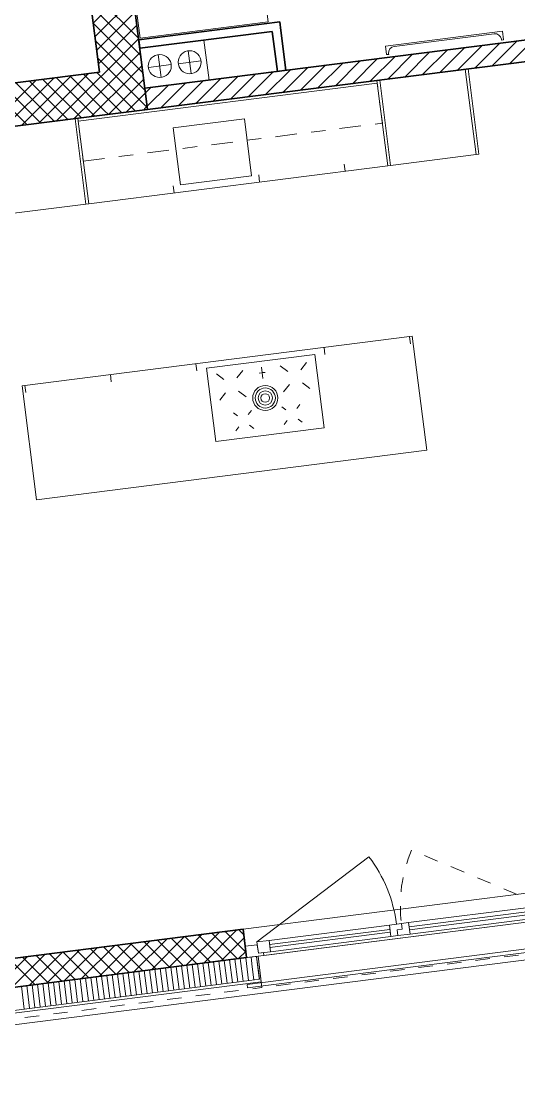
# Model space of a CAD drawing. Header units: metres. Extents: x 2713679.5 to 2713747.3, y 1226017.1 to 1226104.2.
# Drawn here: x 2713691.1 to 2713694.57, y 1226061.96 to 1226069.37 of the extents above; entities that cross this region are included whole.
import ezdxf

# ---------------------------------------------------------------- set-up
doc = ezdxf.new("R2010")
doc.units = ezdxf.units.M
doc.header["$MEASUREMENT"] = 0
doc.linetypes.add('Strich 2_1mm', pattern=[0.15, 0.1, -0.05])
doc.linetypes.add('Strichpunkt 3_1_1mm Achsen', pattern=[0.25, 0.15, -0.05, 0, -0.05])
doc.layers.add('haustechnik', color=7, linetype='Continuous', true_color=0x0332dd)
doc.layers.add('plangrafiken', color=251, linetype='Continuous')
doc.layers.add('waende_stuetzen', color=250, linetype='Continuous')

msp = doc.modelspace()

# ---------------------------------------------------------------- linework, layer by layer
at = {"layer": 'haustechnik', "color": 7, "linetype": 'Continuous', "lineweight": 13}
for p, q in [((2713691.9277, 1226069.1819), (2713692.3741, 1226069.2386)), ((2713692.3741, 1226069.2386), (2713692.4093, 1226068.9608)), ((2713691.9629, 1226068.9042), (2713691.9277, 1226069.1819)), ((2713692.0764, 1226068.9791), (2713692.0563, 1226069.1378)), ((2713692.2646, 1226069.1642), (2713692.2847, 1226069.0055)), ((2713691.987, 1226069.0483), (2713692.1457, 1226069.0685)), ((2713692.354, 1226069.0949), (2713692.1953, 1226069.0748)), ((2713692.4093, 1226068.9608), (2713691.9629, 1226068.9042))]:
    msp.add_line(p, q, dxfattribs=at)
at = {"layer": 'haustechnik', "color": 20, "linetype": 'Continuous', "lineweight": 20, "true_color": 0xfa2d16}
msp.add_circle((2713692.0663, 1226069.0584), 0.08, dxfattribs=at)
at = {"layer": 'haustechnik', "color": 144, "linetype": 'Continuous', "lineweight": 20, "true_color": 0x0082b3}
msp.add_circle((2713692.2747, 1226069.0849), 0.08, dxfattribs=at)
at = {"layer": 'plangrafiken', "color": 7, "linetype": 'Continuous', "lineweight": 13}
for p, q in [((2713692.6202, 1226070.9532), (2713692.8216, 1226069.366)), ((2713691.9288, 1226069.2526), (2713691.7273, 1226070.8399)), ((2713692.8216, 1226069.366), (2713691.9288, 1226069.2526)), ((2713693.6383, 1226069.1974), (2713694.4538, 1226069.3009)), ((2713694.3955, 1226069.2834), (2713693.6991, 1226069.1951)), ((2713694.4538, 1226069.3009), (2713694.4613, 1226069.2414)), ((2713693.6459, 1226069.1379), (2713693.6383, 1226069.1974)), ((2713694.4465, 1226069.2395), (2713694.4458, 1226069.2445)), ((2713694.4613, 1226069.2414), (2713694.4465, 1226069.2395)), ((2713693.6608, 1226069.1398), (2713693.6459, 1226069.1379)), ((2713693.6601, 1226069.1448), (2713693.6608, 1226069.1398)), ((2713694.1941, 1226069.0361), (2713693.5988, 1226068.9606)), ((2713694.2139, 1226069.0386), (2713694.1941, 1226069.0361)), ((2713694.2696, 1226068.4409), (2713694.1941, 1226069.0361)), ((2713694.2894, 1226068.4434), (2713694.2139, 1226069.0386)), ((2713693.579, 1226068.9581), (2713691.4957, 1226068.6937)), ((2713691.4982, 1226068.6738), (2713693.5815, 1226068.9382)), ((2713693.5988, 1226068.9606), (2713693.579, 1226068.9581)), ((2713693.6545, 1226068.3628), (2713693.579, 1226068.9581)), ((2713693.5815, 1226068.9382), (2713693.579, 1226068.9581)), ((2713693.5988, 1226068.9606), (2713693.6744, 1226068.3653)), ((2713690.8806, 1226068.6156), (2713691.4759, 1226068.6912)), ((2713691.4957, 1226068.6937), (2713691.4759, 1226068.6912)), ((2713691.4759, 1226068.6912), (2713691.5514, 1226068.0959)), ((2713691.4957, 1226068.6937), (2713691.5712, 1226068.0984)), ((2713691.4957, 1226068.6937), (2713691.4982, 1226068.6738)), ((2713692.6554, 1226068.6896), (2713692.1594, 1226068.6267)), ((2713692.7058, 1226068.2928), (2713692.6554, 1226068.6896)), ((2713692.1594, 1226068.6267), (2713692.2098, 1226068.2299)), ((2713694.2696, 1226068.4409), (2713694.2894, 1226068.4434)), ((2713693.3569, 1226068.3251), (2713693.3506, 1226068.3747)), ((2713693.6744, 1226068.3653), (2713694.2696, 1226068.4409)), ((2713691.5712, 1226068.0984), (2713693.6545, 1226068.3628)), ((2713692.7617, 1226068.2495), (2713692.7554, 1226068.2991)), ((2713693.6545, 1226068.3628), (2713693.6744, 1226068.3653)), ((2713692.1665, 1226068.174), (2713692.1602, 1226068.2236)), ((2713692.2098, 1226068.2299), (2713692.7058, 1226068.2928)), ((2713691.5514, 1226068.0959), (2713690.9562, 1226068.0204)), ((2713691.5514, 1226068.0959), (2713691.5712, 1226068.0984)), ((2713691.1073, 1226066.8299), (2713693.8255, 1226067.1749)), ((2713693.8119, 1226067.1228), (2713693.8056, 1226067.1724)), ((2713693.8255, 1226067.1749), (2713693.9262, 1226066.3813)), ((2713692.392, 1226066.9527), (2713693.146, 1226067.0483)), ((2713693.146, 1226067.0483), (2713693.2108, 1226066.5374)), ((2713693.2167, 1226067.0472), (2713693.2104, 1226067.0968)), ((2713692.3238, 1226066.9339), (2713692.3175, 1226066.9835)), ((2713692.7842, 1226066.8808), (2713692.7741, 1226066.9606)), ((2713692.9575, 1226066.9296), (2713692.9061, 1226066.9694)), ((2713693.0487, 1226066.9412), (2713693.0885, 1226066.9926)), ((2713691.7286, 1226066.8584), (2713691.7223, 1226066.908)), ((2713692.4569, 1226066.4418), (2713692.392, 1226066.9527)), ((2713692.513, 1226066.8732), (2713692.4616, 1226066.913)), ((2713692.6042, 1226066.8848), (2713692.644, 1226066.9362)), ((2713692.7583, 1226066.9185), (2713692.7731, 1226066.9204)), ((2713692.7999, 1226066.9238), (2713692.785, 1226066.9219)), ((2713691.208, 1226066.0363), (2713691.1073, 1226066.8299)), ((2713691.1334, 1226066.7829), (2713691.1271, 1226066.8325)), ((2713692.969, 1226066.8384), (2713692.9292, 1226066.7871)), ((2713693.0602, 1226066.85), (2713693.1116, 1226066.8102)), ((2713692.5246, 1226066.782), (2713692.4848, 1226066.7307)), ((2713692.6158, 1226066.7936), (2713692.6672, 1226066.7538)), ((2713692.9453, 1226066.6627), (2713692.917, 1226066.6846)), ((2713693.02, 1226066.6722), (2713693.0419, 1226066.7004)), ((2713692.608, 1226066.6199), (2713692.5797, 1226066.6418)), ((2713692.6827, 1226066.6294), (2713692.7046, 1226066.6576)), ((2713693.0295, 1226066.5974), (2713693.0578, 1226066.5755)), ((2713693.2108, 1226066.5374), (2713692.4569, 1226066.4418)), ((2713692.6175, 1226066.5451), (2713692.5955, 1226066.5169)), ((2713692.6922, 1226066.5546), (2713692.7205, 1226066.5327)), ((2713692.9548, 1226066.5879), (2713692.9328, 1226066.5597)), ((2713693.9262, 1226066.3813), (2713691.208, 1226066.0363)), ((2713696.7422, 1226063.1753), (2713692.6748, 1226062.6591)), ((2713692.678, 1226062.6343), (2713696.7453, 1226063.1505)), ((2713692.6748, 1226062.6591), (2713692.678, 1226062.6343))]:
    msp.add_line(p, q, dxfattribs=at)
at = {"layer": 'plangrafiken', "color": 7, "linetype": 'Strichpunkt 3_1_1mm Achsen', "lineweight": 13}
for p, q in [((2713693.6168, 1226068.6604), (2713693.579, 1226068.9581)), ((2713691.4957, 1226068.6937), (2713691.5335, 1226068.3961)), ((2713691.5335, 1226068.3961), (2713693.6168, 1226068.6604))]:
    msp.add_line(p, q, dxfattribs=at)
at = {"layer": 'plangrafiken', "color": 7, "linetype": 'Continuous', "lineweight": 13}
for radius in [0.0875, 0.0701, 0.0501, 0.0301]:
    msp.add_circle((2713692.8014, 1226066.7451), radius, dxfattribs=at)
for centre, start, end in [((2713694.4012, 1226069.2388), 7.23258, 97.23258), ((2713693.7048, 1226069.1504), 97.23258, 187.23258)]:
    msp.add_arc(centre, 0.045, start, end, dxfattribs=at)
at = {"layer": 'waende_stuetzen', "color": 7, "linetype": 'Continuous', "lineweight": 35}
for p, q in [((2713690.8678, 1226075.151), (2713691.6464, 1226069.0152)), ((2713691.9818, 1226068.7554), (2713691.2031, 1226074.8911)), ((2713692.9022, 1226069.3661), (2713691.9201, 1226069.2415)), ((2713692.9022, 1226069.3661), (2713692.9098, 1226069.3066)), ((2713691.9277, 1226069.1819), (2713692.8503, 1226069.299)), ((2713692.8503, 1226069.299), (2713692.8855, 1226069.0213)), ((2713692.945, 1226069.0288), (2713692.9098, 1226069.3066)), ((2713691.9201, 1226069.2415), (2713691.9277, 1226069.1819)), ((2713694.6414, 1226069.2441), (2713691.9629, 1226068.9042)), ((2713691.9818, 1226068.7554), (2713694.6603, 1226069.0953)), ((2713691.6464, 1226069.0152), (2713690.1435, 1226068.8245)), ((2713692.8855, 1226069.0213), (2713692.945, 1226069.0288)), ((2713691.9818, 1226068.7554), (2713691.9629, 1226068.9042)), ((2713691.9818, 1226068.7554), (2713691.6842, 1226068.7176)), ((2713690.1812, 1226068.5269), (2713691.6842, 1226068.7176)), ((2713692.6462, 1226063.0436), (2713690.9052, 1226062.8226)), ((2713692.6613, 1226062.9245), (2713692.6462, 1226063.0436)), ((2713692.6714, 1226062.8452), (2713692.6613, 1226062.9245)), ((2713692.6714, 1226062.8452), (2713690.2161, 1226062.5336))]:
    msp.add_line(p, q, dxfattribs=at)
at = {"layer": 'waende_stuetzen', "color": 18, "linetype": 'Continuous', "lineweight": 0, "true_color": 0x000000}
for p, q in [((2713691.9187, 1226069.2529), (2713691.5723, 1226069.5993)), ((2713691.6031, 1226069.3563), (2713691.8715, 1226069.6247)), ((2713691.6151, 1226069.2622), (2713691.8834, 1226069.5305)), ((2713691.9341, 1226069.1315), (2713691.5877, 1226069.4778)), ((2713691.627, 1226069.1681), (2713691.8954, 1226069.4364)), ((2713691.9107, 1226069.0487), (2713691.6031, 1226069.3563)), ((2713691.639, 1226069.074), (2713691.9073, 1226069.3423)), ((2713691.8166, 1226069.0368), (2713691.6186, 1226069.2349)), ((2713691.6921, 1226069.021), (2713691.9193, 1226069.2482)), ((2713694.0183, 1226069.0138), (2713694.1915, 1226069.187)), ((2713694.1398, 1226069.0292), (2713694.313, 1226069.2024)), ((2713694.2613, 1226069.0446), (2713694.4345, 1226069.2178)), ((2713694.3828, 1226069.0601), (2713694.556, 1226069.2332)), ((2713694.5043, 1226069.0755), (2713694.645, 1226069.2162)), ((2713691.7225, 1226069.0249), (2713691.634, 1226069.1134)), ((2713691.8136, 1226069.0364), (2713691.9312, 1226069.1541)), ((2713693.4109, 1226068.9367), (2713693.5841, 1226069.1099)), ((2713693.5324, 1226068.9521), (2713693.7056, 1226069.1253)), ((2713693.6539, 1226068.9676), (2713693.8271, 1226069.1407)), ((2713693.7754, 1226068.983), (2713693.9486, 1226069.1562)), ((2713693.8969, 1226068.9984), (2713694.07, 1226069.1716)), ((2713691.7286, 1226068.9515), (2713691.8136, 1226069.0364)), ((2713691.7884, 1226068.9052), (2713691.935, 1226069.0518)), ((2713691.9649, 1226068.8885), (2713691.8166, 1226069.0368)), ((2713691.9495, 1226069.01), (2713691.9107, 1226069.0487)), ((2713691.935, 1226069.0518), (2713691.9432, 1226069.0599)), ((2713692.925, 1226068.8751), (2713693.0982, 1226069.0482)), ((2713693.0465, 1226068.8905), (2713693.2197, 1226069.0637)), ((2713693.168, 1226068.9059), (2713693.3411, 1226069.0791)), ((2713693.2894, 1226068.9213), (2713693.4626, 1226069.0945)), ((2713690.9813, 1226068.6284), (2713691.3276, 1226068.9747)), ((2713691.1028, 1226068.6438), (2713691.4491, 1226068.9902)), ((2713691.2242, 1226068.6592), (2713691.5706, 1226069.0056)), ((2713691.5202, 1226068.6968), (2713691.2519, 1226068.9651)), ((2713691.3457, 1226068.6746), (2713691.6509, 1226068.9798)), ((2713691.6143, 1226068.7087), (2713691.346, 1226068.9771)), ((2713691.6802, 1226068.7489), (2713691.4401, 1226068.989)), ((2713691.6648, 1226068.8704), (2713691.5342, 1226069.001)), ((2713691.6494, 1226068.9919), (2713691.6284, 1226069.0129)), ((2713691.8967, 1226068.7446), (2713691.6494, 1226068.9919)), ((2713691.6509, 1226068.9798), (2713691.6689, 1226068.9978)), ((2713691.6689, 1226068.9978), (2713691.6921, 1226069.021)), ((2713691.9803, 1226068.767), (2713691.7225, 1226069.0249)), ((2713691.8482, 1226068.8589), (2713691.9551, 1226068.9658)), ((2713692.3176, 1226068.798), (2713692.4908, 1226068.9712)), ((2713692.4391, 1226068.8134), (2713692.6122, 1226068.9866)), ((2713692.5605, 1226068.8288), (2713692.7337, 1226069.002)), ((2713692.682, 1226068.8442), (2713692.8552, 1226069.0174)), ((2713692.8035, 1226068.8596), (2713692.9767, 1226069.0328)), ((2713690.8598, 1226068.613), (2713691.2061, 1226068.9593)), ((2713691.1437, 1226068.649), (2713690.8754, 1226068.9174)), ((2713691.2379, 1226068.6609), (2713690.9695, 1226068.9293)), ((2713691.332, 1226068.6729), (2713691.0636, 1226068.9412)), ((2713691.4261, 1226068.6848), (2713691.1578, 1226068.9532)), ((2713691.6629, 1226068.8857), (2713691.7286, 1226068.9515)), ((2713691.6748, 1226068.7916), (2713691.7884, 1226068.9052)), ((2713691.967, 1226068.8717), (2713692.0048, 1226068.9095)), ((2713691.979, 1226068.7776), (2713692.1263, 1226068.9249)), ((2713692.0746, 1226068.7671), (2713692.2478, 1226068.9403)), ((2713692.1961, 1226068.7826), (2713692.3693, 1226068.9557)), ((2713691.4672, 1226068.6901), (2713691.6629, 1226068.8857)), ((2713691.8026, 1226068.7326), (2713691.6648, 1226068.8704)), ((2713691.7102, 1226068.7209), (2713691.8482, 1226068.8589)), ((2713691.9079, 1226068.8126), (2713691.967, 1226068.8717)), ((2713691.5887, 1226068.7055), (2713691.6748, 1226068.7916)), ((2713691.7085, 1226068.7207), (2713691.6802, 1226068.7489)), ((2713691.8317, 1226068.7363), (2713691.9079, 1226068.8126)), ((2713691.9531, 1226068.7517), (2713691.9677, 1226068.7663)), ((2713691.9677, 1226068.7663), (2713691.979, 1226068.7776)), ((2713692.3726, 1226062.8072), (2713692.6035, 1226063.0381)), ((2713692.6511, 1226063.0051), (2713692.6164, 1226063.0398)), ((2713691.7652, 1226062.7301), (2713691.9961, 1226062.9611)), ((2713691.8867, 1226062.7456), (2713692.1176, 1226062.9765)), ((2713692.0082, 1226062.761), (2713692.2391, 1226062.9919)), ((2713692.2306, 1226062.7892), (2713692.0517, 1226062.9681)), ((2713692.1296, 1226062.7764), (2713692.3605, 1226063.0073)), ((2713692.3247, 1226062.8012), (2713692.1458, 1226062.9801)), ((2713692.4188, 1226062.8131), (2713692.2399, 1226062.992)), ((2713692.2511, 1226062.7918), (2713692.482, 1226063.0227)), ((2713692.5129, 1226062.825), (2713692.334, 1226063.0039)), ((2713692.607, 1226062.837), (2713692.4281, 1226063.0159)), ((2713692.4941, 1226062.8227), (2713692.6539, 1226062.9825)), ((2713692.6665, 1226062.8836), (2713692.5223, 1226063.0278)), ((2713691.2793, 1226062.6685), (2713691.5102, 1226062.8994)), ((2713691.4007, 1226062.6839), (2713691.6316, 1226062.9148)), ((2713691.6658, 1226062.7175), (2713691.4869, 1226062.8964)), ((2713691.5222, 1226062.6993), (2713691.7531, 1226062.9302)), ((2713691.76, 1226062.7295), (2713691.5811, 1226062.9084)), ((2713691.6437, 1226062.7147), (2713691.8746, 1226062.9456)), ((2713691.8541, 1226062.7414), (2713691.6752, 1226062.9203)), ((2713691.9482, 1226062.7534), (2713691.7693, 1226062.9323)), ((2713692.0423, 1226062.7653), (2713691.8634, 1226062.9442)), ((2713692.1364, 1226062.7773), (2713691.9575, 1226062.9562)), ((2713692.6156, 1226062.8381), (2713692.6659, 1226062.8884)), ((2713690.9288, 1226062.6362), (2713691.1457, 1226062.8531)), ((2713691.1952, 1226062.6578), (2713691.0163, 1226062.8367)), ((2713691.0363, 1226062.6376), (2713691.2672, 1226062.8686)), ((2713691.2893, 1226062.6698), (2713691.1104, 1226062.8487)), ((2713691.1578, 1226062.6531), (2713691.3887, 1226062.884)), ((2713691.3835, 1226062.6817), (2713691.2046, 1226062.8606)), ((2713691.4776, 1226062.6937), (2713691.2987, 1226062.8726)), ((2713691.5717, 1226062.7056), (2713691.3928, 1226062.8845)), ((2713692.4245, 1226062.6525), (2713692.4043, 1226062.8113)), ((2713692.4617, 1226062.6573), (2713692.4415, 1226062.816)), ((2713692.4989, 1226062.662), (2713692.4787, 1226062.8207)), ((2713692.5361, 1226062.6667), (2713692.5159, 1226062.8254)), ((2713692.5733, 1226062.6714), (2713692.5531, 1226062.8301)), ((2713692.6105, 1226062.6761), (2713692.5903, 1226062.8349)), ((2713692.6477, 1226062.6809), (2713692.6275, 1226062.8396)), ((2713692.6849, 1226062.6856), (2713692.6647, 1226062.8443)), ((2713692.7106, 1226062.7803), (2713692.7019, 1226062.849)), ((2713692.7585, 1226062.7013), (2713692.7391, 1226062.8537)), ((2713691.8664, 1226062.5817), (2713691.8463, 1226062.7404)), ((2713691.9036, 1226062.5864), (2713691.8835, 1226062.7452)), ((2713691.9408, 1226062.5912), (2713691.9207, 1226062.7499)), ((2713691.978, 1226062.5959), (2713691.9579, 1226062.7546)), ((2713692.0152, 1226062.6006), (2713691.9951, 1226062.7593)), ((2713692.0524, 1226062.6053), (2713692.0323, 1226062.764)), ((2713692.0896, 1226062.61), (2713692.0695, 1226062.7688)), ((2713692.1268, 1226062.6148), (2713692.1067, 1226062.7735)), ((2713692.164, 1226062.6195), (2713692.1439, 1226062.7782)), ((2713692.2012, 1226062.6242), (2713692.1811, 1226062.7829)), ((2713692.2384, 1226062.6289), (2713692.2183, 1226062.7877)), ((2713692.2757, 1226062.6336), (2713692.2555, 1226062.7924)), ((2713692.3129, 1226062.6384), (2713692.2927, 1226062.7971)), ((2713692.3501, 1226062.6431), (2713692.3299, 1226062.8018)), ((2713692.3873, 1226062.6478), (2713692.3671, 1226062.8065)), ((2713692.7221, 1226062.6903), (2713692.7106, 1226062.7803)), ((2713691.2712, 1226062.5062), (2713691.2511, 1226062.6649)), ((2713691.3084, 1226062.5109), (2713691.2883, 1226062.6696)), ((2713691.3456, 1226062.5156), (2713691.3255, 1226062.6743)), ((2713691.3828, 1226062.5203), (2713691.3627, 1226062.6791)), ((2713691.42, 1226062.5251), (2713691.3999, 1226062.6838)), ((2713691.4572, 1226062.5298), (2713691.4371, 1226062.6885)), ((2713691.4944, 1226062.5345), (2713691.4743, 1226062.6932)), ((2713691.5316, 1226062.5392), (2713691.5115, 1226062.698)), ((2713691.5688, 1226062.5439), (2713691.5487, 1226062.7027)), ((2713691.606, 1226062.5487), (2713691.5859, 1226062.7074)), ((2713691.6432, 1226062.5534), (2713691.6231, 1226062.7121)), ((2713691.6804, 1226062.5581), (2713691.6603, 1226062.7168)), ((2713691.7176, 1226062.5628), (2713691.6975, 1226062.7216)), ((2713691.7548, 1226062.5676), (2713691.7347, 1226062.7263)), ((2713691.792, 1226062.5723), (2713691.7719, 1226062.731)), ((2713691.8292, 1226062.577), (2713691.8091, 1226062.7357)), ((2713692.7593, 1226062.695), (2713692.7585, 1226062.7013)), ((2713691.1224, 1226062.4873), (2713691.1023, 1226062.646)), ((2713691.1596, 1226062.492), (2713691.1395, 1226062.6507)), ((2713691.1968, 1226062.4967), (2713691.1767, 1226062.6555)), ((2713691.234, 1226062.5015), (2713691.2139, 1226062.6602))]:
    msp.add_line(p, q, dxfattribs=at)
at = {"layer": 'waende_stuetzen', "color": 7, "linetype": 'Continuous', "lineweight": 13}
for p, q in [((2713696.7731, 1226063.5673), (2713692.6462, 1226063.0436)), ((2713692.7431, 1226062.9551), (2713693.5234, 1226063.548)), ((2713692.7507, 1226062.8552), (2713696.7189, 1226063.3588)), ((2713692.7904, 1226062.8603), (2713696.6792, 1226063.3538)), ((2713694.6553, 1226063.1977), (2713693.7996, 1226063.0891)), ((2713694.659, 1226063.168), (2713693.8034, 1226063.0594)), ((2713693.8059, 1226063.0395), (2713694.6616, 1226063.1481)), ((2713693.8097, 1226063.0098), (2713694.6653, 1226063.1184)), ((2713692.7835, 1226062.5973), (2713696.7516, 1226063.1009)), ((2713693.6657, 1226063.0721), (2713692.8274, 1226062.9658)), ((2713693.6695, 1226063.0424), (2713692.8312, 1226062.936)), ((2713693.75, 1226063.0828), (2713693.6657, 1226063.0721)), ((2713693.6657, 1226063.0721), (2713693.6758, 1226062.9928)), ((2713693.7203, 1226063.0388), (2713693.7551, 1226063.0432)), ((2713693.7203, 1226063.0388), (2713693.7254, 1226062.9991)), ((2713693.7996, 1226063.0891), (2713693.75, 1226063.0828)), ((2713693.75, 1226063.0828), (2713693.7551, 1226063.0432)), ((2713693.8097, 1226063.0098), (2713693.7996, 1226063.0891)), ((2713692.8274, 1226062.9658), (2713692.7431, 1226062.9551)), ((2713692.8375, 1226062.8864), (2713692.8274, 1226062.9658)), ((2713692.8337, 1226062.9162), (2713693.672, 1226063.0225)), ((2713692.8375, 1226062.8864), (2713693.6758, 1226062.9928)), ((2713693.6758, 1226062.9928), (2713693.7254, 1226062.9991)), ((2713693.7254, 1226062.9991), (2713693.8097, 1226063.0098)), ((2713692.7456, 1226062.9352), (2713692.6613, 1226062.9245)), ((2713692.7431, 1226062.9551), (2713692.7532, 1226062.8757)), ((2713692.7532, 1226062.8757), (2713692.7456, 1226062.9352)), ((2713692.7532, 1226062.8757), (2713692.8375, 1226062.8864)), ((2713687.726, 1226062.2176), (2713692.7507, 1226062.8552)), ((2713692.6714, 1226062.8452), (2713692.7904, 1226062.8603)), ((2713692.7879, 1226062.8801), (2713692.7532, 1226062.8757)), ((2713692.7904, 1226062.8603), (2713692.7879, 1226062.8801)), ((2713687.7588, 1226061.9596), (2713692.7835, 1226062.5973))]:
    msp.add_line(p, q, dxfattribs=at)
at = {"layer": 'waende_stuetzen', "color": 7, "linetype": 'Strich 2_1mm', "lineweight": 13}
for p, q in [((2713694.7396, 1226063.2084), (2713693.8198, 1226063.5944)), ((2713696.7466, 1226063.1406), (2713692.7784, 1226062.637)), ((2713687.7537, 1226061.9993), (2713692.7784, 1226062.637))]:
    msp.add_line(p, q, dxfattribs=at)
at = {"layer": 'waende_stuetzen', "color": 7, "linetype": 'Continuous', "lineweight": 18}
for p, q in [((2713692.6714, 1226062.8452), (2713690.4542, 1226062.5638)), ((2713692.7408, 1226062.854), (2713692.6714, 1226062.8452)), ((2713692.7507, 1226062.8552), (2713692.7408, 1226062.854)), ((2713692.7606, 1226062.6977), (2713692.7408, 1226062.854)), ((2713692.7759, 1226062.6568), (2713692.7507, 1226062.8552)), ((2713692.7709, 1226062.6965), (2713692.7507, 1226062.8552)), ((2713690.1594, 1226062.3449), (2713692.7734, 1226062.6767)), ((2713690.2362, 1226062.3748), (2713692.6915, 1226062.6864)), ((2713692.6915, 1226062.6864), (2713692.761, 1226062.6952)), ((2713692.7606, 1226062.6977), (2713692.761, 1226062.6952)), ((2713692.7734, 1226062.6767), (2713692.7709, 1226062.6965)), ((2713692.7784, 1226062.637), (2713692.7759, 1226062.6568))]:
    msp.add_line(p, q, dxfattribs=at)
at = {"layer": 'waende_stuetzen', "color": 7, "linetype": 'Strich 2_1mm', "lineweight": 13}
msp.add_arc((2713694.7396, 1226063.2084), 0.9975, 157.23258, 187.23258, dxfattribs=at)
at = {"layer": 'waende_stuetzen', "color": 7, "linetype": 'Continuous', "lineweight": 13}
msp.add_arc((2713692.7431, 1226062.9551), 0.98, 7.23258, 37.23258, dxfattribs=at)

doc.saveas('drawing.dxf')
